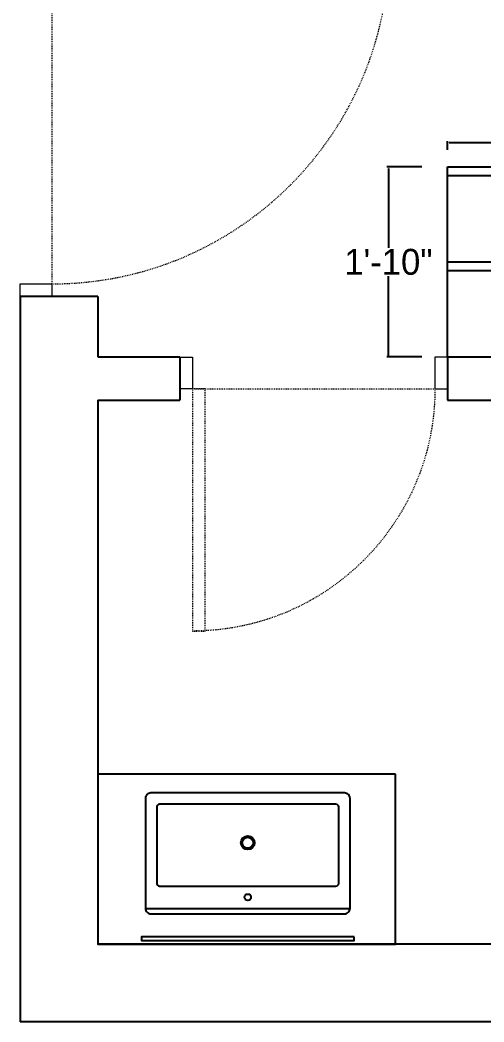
# Model space of a CAD drawing. Header units: inches. Extents: x 9636 to 21597, y -10243 to 557.
# Drawn here: x 10793.4 to 10847.1, y -2708.3 to -2592.3 of the extents above; entities that cross this region are included whole.
import ezdxf

# ---------------------------------------------------------------- set-up
doc = ezdxf.new("R2010")
doc.units = ezdxf.units.IN
doc.header["$MEASUREMENT"] = 0
for name, pattern in [('AUDIT_D_060311083008-3', [0]), ('DASHED2', [0.375, 0.25, -0.125]), ('HIDDEN', [0.375, 0.25, -0.125])]:
    doc.linetypes.add(name, pattern=pattern)
for name, color, linetype in [('A-DOOR', 251, 'AUDIT_D_060311083008-3'), ('A-Door-Frame', 1, 'Continuous'), ('A-Door-Swing', 8, 'HIDDEN')]:
    doc.layers.add(name, color=color, linetype=linetype)
doc.styles.add('HEMI', font='stylu.ttf')
doc.styles.get("Standard").update_dxf_attribs({"font": 'arial.ttf'})
doc.dimstyles.get("Standard").update_dxf_attribs({"dimtxt": 0.18, "dimasz": 0.18, "dimexe": 0.18, "dimexo": 0.0625, "dimgap": 0.09, "dimtad": 0, "dimtih": 1, "dimtoh": 1, "dimdec": 0, "dimzin": 0, "dimdsep": 46, "dimlunit": 4, "dimtxsty": 'Standard', "dimcen": 0.09, "dimadec": 0, "dimazin": 0, "dimtfac": 1, "dimtdec": 0, "dimtofl": 0, "dimtmove": 0, "dimatfit": 3, "dimfxl": 1, "dimtolj": 1, "dimtzin": 0, "dimarcsym": 0})

# ---------------------------------------------------------------- blocks, each defined once
blk = doc.blocks.new('*U122')
at = {"layer": 'A-Door-Frame', "lineweight": 5}
for p, q in [((0, -100), (0, 0)), ((845.5, -100), (845.5, 0))]:
    blk.add_line(p, q, dxfattribs=at)
for points in [[(0, -100), (40, -100), (40, 0), (0, 0)], [(845.5, -100), (805.5, -100), (805.5, 0), (845.5, 0)]]:
    blk.add_lwpolyline(points, dxfattribs=at)
at = {"layer": 'A-Door-Swing', "linetype": 'DASHED2', "lineweight": 5}
blk.add_line((46.8, 0), (812.3, 0), dxfattribs=at)
blk.add_lwpolyline([(40, 0), (40, 765.5), (80, 765.5), (80, 0)], close=True, dxfattribs=at)
blk.add_arc((40, 0), 765.5, 360, 90, dxfattribs=at)
blk = doc.blocks.new('*U11')
at = {"layer": 'A-Door-Frame', "lineweight": 5}
for p, q in [((0, -100), (0, 0)), ((1145.5, -100), (1145.5, 0))]:
    blk.add_line(p, q, dxfattribs=at)
for points in [[(0, -100), (40, -100), (40, 0), (0, 0)], [(1145.5, -100), (1105.5, -100), (1105.5, 0), (1145.5, 0)]]:
    blk.add_lwpolyline(points, dxfattribs=at)
at = {"layer": 'A-Door-Swing', "linetype": 'DASHED2', "lineweight": 5}
blk.add_line((49.5, 0), (1115, 0), dxfattribs=at)
blk.add_lwpolyline([(40, 0), (40, 1065.5), (80, 1065.5), (80, 0)], close=True, dxfattribs=at)
blk.add_arc((40, 0), 1065.5, 360, 90, dxfattribs=at)
blk = doc.blocks.new('BASIN23')
at = {"color": 252}
blk.add_line((4619.05, 4552.68), (4590.2, 4552.68), dxfattribs=at)
for points in [[(4618.28, 4553.45), (4590.97, 4553.45, 0.414214), (4590.2, 4552.68), (4590.2, 4537.16, 0.414214), (4590.97, 4536.39), (4618.28, 4536.39, 0.414214), (4619.05, 4537.16), (4619.05, 4552.68, 0.414214)], [(4617.07, 4549.53), (4592.18, 4549.53, 0.414214), (4591.79, 4549.14), (4591.79, 4538.37, 0.414214), (4592.18, 4537.98), (4617.07, 4537.98, 0.414214), (4617.46, 4538.37), (4617.46, 4549.14, 0.414214)]]:
    blk.add_lwpolyline(points, format="xyb", close=True, dxfattribs=at)
for centre, radius in [((4604.62, 4551.1), 0.455), ((4604.62, 4543.42), 0.971), ((4604.62, 4543.42), 0.777)]:
    blk.add_circle(centre, radius, dxfattribs=at)
blk = doc.blocks.new('*D142')
at = {"color": 254, "lineweight": -2, "transparency": 16777216}
for p, q in [((10839.93, -2609.34), (10835.9, -2609.34)), ((10839.93, -2631.34), (10835.9, -2631.34))]:
    blk.add_line(p, q, dxfattribs=at)
at = {"color": 5, "lineweight": -2, "transparency": 16777216}
for p, q in [((10836.08, -2609.52), (10836.08, -2618.7)), ((10836.08, -2631.16), (10836.08, -2621.99))]:
    blk.add_line(p, q, dxfattribs=at)
at = {"color": 5, "transparency": 16777216}
for points in [[(10836.05, -2609.52), (10836.11, -2609.52), (10836.08, -2609.34)], [(10836.05, -2631.16), (10836.11, -2631.16), (10836.08, -2631.34)]]:
    blk.add_solid(points, dxfattribs=at)
at = {"layer": 'Defpoints', "color": 0, "transparency": 16777216}
for p in [(10842.93, -2609.34), (10836.08, -2631.34), (10842.93, -2631.34)]:
    blk.add_point(p, dxfattribs=at)
at = {"color": 5, "transparency": 16777216, "insert": (10836.08, -2620.34), "char_height": 3, "attachment_point": 5, "style": 'HEMI'}
blk.add_mtext('\\A1;1\'-10"', dxfattribs=at)
blk = doc.blocks.new('*D143')
at = {"color": 254, "lineweight": -2, "transparency": 16777216}
for p, q in [((10842.93, -2607.34), (10842.93, -2606.34)), ((10943.93, -2607.34), (10943.93, -2606.34))]:
    blk.add_line(p, q, dxfattribs=at)
at = {"color": 5, "lineweight": -2, "transparency": 16777216}
for p, q in [((10843.11, -2606.52), (10888.82, -2606.52)), ((10943.75, -2606.52), (10898.05, -2606.52))]:
    blk.add_line(p, q, dxfattribs=at)
at = {"color": 5, "transparency": 16777216}
for points in [[(10843.11, -2606.49), (10843.11, -2606.55), (10842.93, -2606.52)], [(10943.75, -2606.49), (10943.75, -2606.55), (10943.93, -2606.52)]]:
    blk.add_solid(points, dxfattribs=at)
at = {"layer": 'Defpoints', "color": 0, "transparency": 16777216}
for p in [(10943.93, -2606.52), (10842.93, -2610.34), (10943.93, -2610.34)]:
    blk.add_point(p, dxfattribs=at)
at = {"color": 5, "transparency": 16777216, "insert": (10893.43, -2606.52), "char_height": 3, "attachment_point": 5, "style": 'HEMI'}
blk.add_mtext('\\A1;8\'-5"', dxfattribs=at)

msp = doc.modelspace()

# ---------------------------------------------------------------- linework, layer by layer
for p, q in [((10842.93, -2609.34), (10893.43, -2609.34)), ((10842.93, -2631.34), (10842.93, -2609.34)), ((10842.93, -2610.34), (10943.93, -2610.34)), ((10802.43, -2624.34), (10793.43, -2624.34)), ((10793.43, -2624.34), (10793.43, -2708.34)), ((10802.43, -2624.34), (10802.43, -2631.34)), ((10802.43, -2631.34), (10811.93, -2631.34)), ((10811.93, -2631.34), (10811.93, -2636.34)), ((10842.93, -2631.34), (10943.93, -2631.34)), ((10842.93, -2631.34), (10842.93, -2636.34)), ((10802.43, -2636.34), (10811.93, -2636.34)), ((10802.43, -2636.34), (10802.43, -2699.34)), ((10842.93, -2636.34), (10943.93, -2636.34)), ((10950.43, -2699.34), (10802.43, -2699.34)), ((10950.43, -2708.34), (10793.43, -2708.34))]:
    msp.add_line(p, q)
at = {"color": 252, "true_color": 0x939598}
for p, q in [((10842.93, -2620.34), (10943.93, -2620.34)), ((10842.93, -2621.34), (10943.93, -2621.34))]:
    msp.add_line(p, q, dxfattribs=at)
msp.add_lwpolyline([(10836.91, -2679.64), (10802.43, -2679.64), (10802.43, -2699.34), (10836.91, -2699.34)], close=True)
at = {"color": 143, "true_color": 0x7aafdf}
msp.add_lwpolyline([(10832.12, -2698.49), (10807.49, -2698.49), (10807.49, -2698.9), (10832.12, -2698.9)], close=True, dxfattribs=at)

# ---------------------------------------------------------------- block references
at = {"xscale": 0.8209703137976561, "yscale": 0.8209703137976561, "zscale": 0.8209703137976561, "rotation": 180}
msp.add_blockref('BASIN23', (14600.05, 1042.42), dxfattribs=at)
at = {"layer": 'A-DOOR', "lineweight": 5, "yscale": 0.03666666666666651, "zscale": 0.03666666666666651}
for name, p, xscale, rotation in [('*U11', (10797.1, -2582.34), 0.03666666666666651, 270), ('*U122', (10811.93, -2635.01), -0.03666666666666651, 180)]:
    msp.add_blockref(name, p, dxfattribs=dict(at, xscale=xscale, rotation=rotation))

# ---------------------------------------------------------------- dimensions: what is measured, and where the dimension line sits
dim = msp.add_linear_dim(base=(10943.93, -2606.52), p1=(10842.93, -2610.34), p2=(10943.93, -2610.34), dimstyle='Standard', override={"dimtxt": 3, "dimexo": 3, "dimtxsty": 'HEMI', "dimclrd": 5, "dimclre": 254, "dimclrt": 5, "dimfxl": 0.03937, "dimarcsym": 1})
dim.commit()
dim.dimension.update_dxf_attribs({"geometry": '*D143', "text_midpoint": (10893.43, -2606.52)})
dim = msp.add_linear_dim(base=(10836.08, -2631.34), p1=(10842.93, -2609.34), p2=(10842.93, -2631.34), angle=90, dimstyle='Standard', override={"dimtxt": 3, "dimexo": 3, "dimtxsty": 'HEMI', "dimclrd": 5, "dimclre": 254, "dimclrt": 5, "dimfxl": 0.03937, "dimarcsym": 1})
dim.commit()
dim.dimension.update_dxf_attribs({"geometry": '*D142', "text_midpoint": (10836.08, -2620.34)})

doc.saveas('drawing.dxf')
